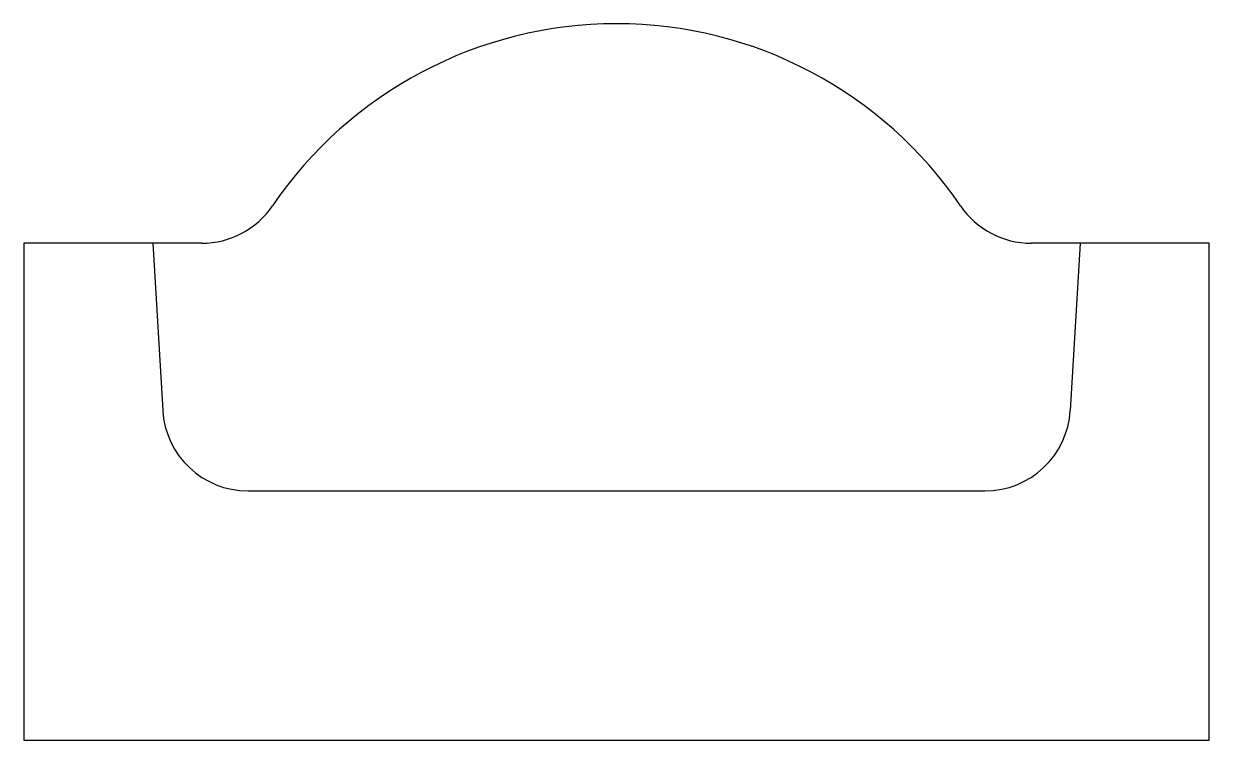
# Model space of a CAD drawing. Extents: x 42479 to 42895, y -6334 to -6083.
import ezdxf

# ---------------------------------------------------------------- set-up
doc = ezdxf.new("R2010")
doc.units = 0
doc.header["$LTSCALE"] = 10
doc.header["$MEASUREMENT"] = 0
doc.layers.get('0').update_dxf_attribs({"linetype": 'CONTINUOUS'})

msp = doc.modelspace()

# ---------------------------------------------------------------- linework, layer by layer
for p, q in [((42479.34, -6160), (42479.34, -6334.46)), ((42541.85, -6160), (42479.34, -6160)), ((42524.67, -6160), (42528.13, -6218.69)), ((42895.48, -6160), (42832.97, -6160)), ((42850.14, -6160), (42846.68, -6218.69)), ((42895.48, -6334.46), (42895.48, -6160)), ((42558.08, -6246.92), (42816.73, -6246.92)), ((42479.34, -6334.46), (42895.48, -6334.46))]:
    msp.add_line(p, q)
for centre, radius, start, end in [((42687.41, -6228.96), 146.01, 34.21, 145.79), ((42541.85, -6130), 30, 270, 325.79), ((42832.97, -6130), 30, 214.21, 270), ((42558.08, -6216.92), 30, 183.3704, 270), ((42816.73, -6216.92), 30, 270, 356.6296)]:
    msp.add_arc(centre, radius, start, end)

doc.saveas('drawing.dxf')
